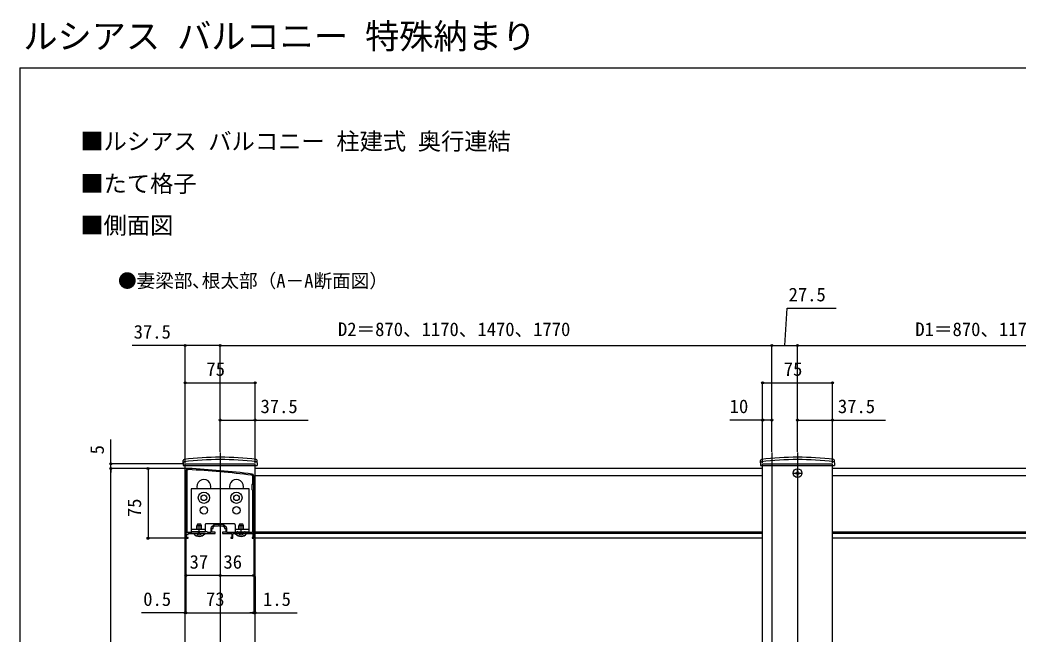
# Model space of a CAD drawing. Units: millimetres, scale not verified. Extents: x -875 to 875, y -1304 to 1297.
# Drawn here: x -875 to 197, y 638 to 1297 of the extents above; entities that cross this region are included whole.
import ezdxf
from ezdxf.enums import TextEntityAlignment as Align

# ---------------------------------------------------------------- set-up
doc = ezdxf.new("R2010")
doc.units = ezdxf.units.MM
doc.header["$LTSCALE"] = 8
for name, color, linetype in [('0-1_USER1', 3, 'Continuous'), ('0-2_YKK_11', 7, 'Continuous'), ('0-4_YKK_12', 2, 'Continuous'), ('0-5_YKK_13', 4, 'Continuous'), ('0-7_YKK_D', 6, 'Continuous'), ('0-8_YKK_ZWAK', 7, 'Continuous')]:
    doc.layers.add(name, color=color, linetype=linetype)
doc.styles.add('ＭＳ ゴシック', font='')
doc.styles.get('ＭＳ ゴシック').set_extended_font_data('MS Gothic')

msp = doc.modelspace()

# ---------------------------------------------------------------- linework, layer by layer
at = {"layer": '0-2_YKK_11'}
for p, q in [((-695.3, 747), (-695.3, 813.8)), ((-666.936, 755.061), (-669.761, 752.236)), ((-657.124, 755.5), (-665.876, 755.5)), ((-653.239, 752.236), (-656.064, 755.061))]:
    msp.add_line(p, q, dxfattribs=at)
for points in [[(-696.5, 813.8), (-696.5, 746.3), (-697, 745.8), (-697, 740.8), (-694.5, 740.8), (-694.5, 741.8), (-696, 741.8), (-696, 744.8), (-694.5, 744.8), (-694.5, 745.8), (-687.958, 745.8), (-687.775, 745.92), (-687.225, 745.92), (-687.042, 745.8), (-682.958, 745.8), (-682.775, 745.92), (-682.225, 745.92), (-682.042, 745.8), (-676.958, 745.8), (-676.775, 745.92), (-676.225, 745.92), (-676.042, 745.8), (-665.5, 745.8), (-665.5, 747.3), (-669, 747.3), (-669, 751.3), (-667.5, 751.3), (-667.5, 752.8), (-666, 754.3), (-661.958, 754.3), (-661.775, 754.42), (-661.225, 754.42), (-661.042, 754.3), (-657, 754.3), (-655.5, 752.8), (-655.5, 751.3), (-654, 751.3), (-654, 747.3), (-657.5, 747.3), (-657.5, 745.8)], [(-657.5, 745.8), (-647.5, 745.8), (-647.5, 741.8), (-648.5, 741.8), (-648.5, 740.8), (-646.5, 740.8), (-646.5, 745.8), (-637.958, 745.8), (-637.775, 745.92), (-637.225, 745.92), (-637.042, 745.8), (-625, 745.8), (-625, 742.092), (-625.25, 741.796), (-625.5, 741.5), (-625.5, 740.8), (-624, 740.8), (-624, 807.8)], [(-625.2, 807.8), (-625.2, 799.1), (-626, 798.3), (-626, 793.3), (-625.2, 792.5), (-625.2, 747), (-633.1, 747), (-633.1, 747.8), (-634, 747.8), (-634, 747), (-641, 747), (-641, 747.8), (-641.9, 747.8), (-641.9, 747), (-652.8, 747), (-652.8, 751.176)], [(-670.2, 751.176), (-670.2, 747), (-673.2, 747), (-674, 747.8), (-690, 747.8), (-690.8, 747), (-695.3, 747)]]:
    msp.add_lwpolyline(points, dxfattribs=at)
for centre, radius, start, end in [((-694.5, 813.8), 2, 86.9684, 180.00001), ((-694.5, 813.8), 0.8, 86.96839, 180.00001), ((-747.281, -182.799), 998.796, 83.01993, 86.96841), ((-747.281, -182.799), 999.996, 83.01993, 86.96841), ((-626, 807.8), 0.8, 0.00001, 83.01993), ((-626, 807.8), 2, 0.00001, 83.01993), ((-668.7, 751.176), 1.5, 134.99999, 179.99998), ((-665.876, 754), 1.5, 90.00002, 135.00001), ((-657.124, 754), 1.5, 44.99999, 89.99998), ((-654.3, 751.176), 1.5, 0.00002, 45.00001)]:
    msp.add_arc(centre, radius, start, end, dxfattribs=at)
at = {"layer": '0-4_YKK_12'}
for p, q in [((-660, 832.797), (-660, -103.2)), ((-67.5, 832.797), (-67.5, -103.2)), ((-40, 832.797), (-40, -103.2)), ((-622.5, 367.277), (-622.5, 820.8)), ((-622.5, 740.8), (-622.5, 815.8)), ((-77.5, 815.8), (-622.5, 815.8)), ((-77.5, 372.618), (-77.5, 820.8)), ((-77.5, 820.8), (-2.5, 820.8)), ((-77.5, 740.8), (-77.5, 815.8)), ((-2.5, 372.618), (-2.5, 820.8)), ((-2.5, 740.8), (-2.5, 815.8)), ((542.5, 815.8), (-2.5, 815.8)), ((-77.5, 807.8), (-622.5, 807.8)), ((542.5, 807.8), (-2.5, 807.8)), ((-77.5, 747.3), (-622.5, 747.3)), ((-77.5, 745.8), (-622.5, 745.8)), ((-77.5, 740.8), (-622.5, 740.8)), ((542.5, 747.3), (-2.5, 747.3)), ((542.5, 745.8), (-2.5, 745.8)), ((542.5, 740.8), (-2.5, 740.8))]:
    msp.add_line(p, q, dxfattribs=at)
msp.add_lwpolyline([(-697.5, -103.2), (-697.5, 820.8), (-622.5, 820.8)], dxfattribs=at)
for centre in [(-677.5, 796.3), (-642.5, 796.3)]:
    msp.add_arc(centre, 7.5, 340.52878, 199.47122, dxfattribs=at)
at = {"layer": '0-5_YKK_13'}
for p, q in [((-699.7, 821.8), (-699.653, 824.467)), ((-699.7, 821.8), (-699.648, 818.8)), ((-699.648, 818.8), (-620.352, 818.8)), ((-620.3, 821.8), (-620.352, 818.8)), ((-620.3, 821.8), (-620.347, 824.467)), ((-79.7, 821.8), (-79.653, 824.467)), ((-79.7, 821.8), (-79.648, 818.8)), ((-79.648, 818.8), (-0.352, 818.8)), ((-40, 805.7), (-40, 815.9)), ((-0.3, 821.8), (-0.352, 818.8)), ((-0.3, 821.8), (-0.347, 824.467)), ((-45.1, 810.8), (-34.9, 810.8)), ((-42.15, 811.15), (-42.15, 810.45)), ((-42.15, 811.15), (-40.85, 811.15)), ((-42.15, 810.45), (-40.85, 810.45)), ((-40.35, 812.95), (-39.65, 812.95)), ((-40.35, 812.95), (-40.35, 811.65)), ((-40.35, 809.95), (-40.35, 808.65)), ((-40.35, 808.65), (-39.65, 808.65)), ((-39.65, 812.95), (-39.65, 811.65)), ((-39.65, 809.95), (-39.65, 808.65)), ((-39.15, 811.15), (-37.85, 811.15)), ((-39.15, 810.45), (-37.85, 810.45)), ((-37.85, 811.15), (-37.85, 810.45)), ((-691, 750.7), (-676.25, 750.7)), ((-684.2, 755.8), (-685, 754.1)), ((-685, 750.7), (-685, 754.1)), ((-680, 754.1), (-685, 754.1)), ((-684.567, 750.7), (-684.567, 755.02)), ((-680.8, 755.8), (-684.2, 755.8)), ((-682.5, 742.3), (-682.5, 756.3)), ((-680, 754.1), (-680.8, 755.8)), ((-680.433, 750.7), (-680.433, 755.02)), ((-680, 750.7), (-680, 754.1)), ((-676.25, 755.3), (-676.25, 747.8)), ((-644.75, 756.3), (-675.25, 756.3)), ((-643.75, 750.7), (-629, 750.7)), ((-639.2, 755.8), (-640, 754.1)), ((-640, 750.7), (-640, 754.1)), ((-635, 754.1), (-640, 754.1)), ((-639.567, 750.7), (-639.567, 755.02)), ((-635.8, 755.8), (-639.2, 755.8)), ((-637.5, 742.3), (-637.5, 756.3)), ((-635, 754.1), (-635.8, 755.8)), ((-635.433, 750.7), (-635.433, 755.02)), ((-635, 750.7), (-635, 754.1)), ((-688.4, 745.8), (-676.6, 745.8)), ((-688.4, 745.552), (-688.4, 745.8)), ((-676.6, 745.552), (-688.4, 745.552)), ((-685, 743.217), (-683.645, 745.935)), ((-682.5, 746.544), (-683.645, 745.935)), ((-682.5, 746.544), (-681.355, 745.935)), ((-680, 743.217), (-681.355, 745.935)), ((-676.6, 745.552), (-676.6, 745.8)), ((-643.4, 745.8), (-631.6, 745.8)), ((-643.4, 745.552), (-643.4, 745.8)), ((-631.6, 745.552), (-643.4, 745.552)), ((-640, 747.2), (-640, 747.8)), ((-635, 747.2), (-640, 747.2)), ((-640, 747.2), (-639.927, 747)), ((-640, 743.217), (-638.645, 745.935)), ((-639.567, 747.2), (-639.609, 747)), ((-639.567, 747.2), (-639.567, 747.8)), ((-637.5, 746.544), (-638.645, 745.935)), ((-637.5, 746.544), (-636.355, 745.935)), ((-635, 743.217), (-636.355, 745.935)), ((-635.433, 747.2), (-635.433, 747.8)), ((-635.433, 747.2), (-635.391, 747)), ((-635, 747.2), (-635.073, 747)), ((-635, 747.2), (-635, 747.8)), ((-631.6, 745.552), (-631.6, 745.8))]:
    msp.add_line(p, q, dxfattribs=at)
for points in [[(-629, 747.8), (-629, 793.8), (-691, 793.8), (-691, 747.8), (-676.25, 747.8)], [(-643.75, 755.3), (-643.75, 747.8), (-629, 747.8)]]:
    msp.add_lwpolyline(points, dxfattribs=at)
for centre, radius in [((-40, 810.8), 4.75), ((-677.5, 784.3), 6), ((-677.5, 784.3), 3), ((-642.5, 784.3), 6), ((-642.5, 784.3), 3), ((-677.5, 770.8), 4), ((-642.5, 770.8), 4)]:
    msp.add_circle(centre, radius, dxfattribs=at)
for centre, radius, start, end in [((-698.654, 824.449), 1, 96.9597, 179), ((-660, 507.8), 317.528, 82.97773, 97.02227), ((-660, 507.8), 320, 83.0403, 96.9597), ((-621.346, 824.449), 1, 1, 83.0403), ((-78.654, 824.449), 1, 96.9597, 179), ((-40, 507.8), 317.528, 82.97773, 97.02227), ((-40, 507.8), 320, 83.0403, 96.9597), ((-1.346, 824.449), 1, 1, 83.0403), ((-698.697, 821.953), 1, 97.02227, 179), ((-621.303, 821.953), 1, 1, 82.97773), ((-78.697, 821.953), 1, 97.02227, 179), ((-1.303, 821.953), 1, 1, 82.97773), ((-40.85, 811.65), 0.5, 270, 0), ((-40.85, 809.95), 0.5, 0, 90), ((-39.15, 811.65), 0.5, 180, 270), ((-39.15, 809.95), 0.5, 90, 180), ((-675.25, 755.3), 1, 90, 180), ((-644.75, 755.3), 1, 0, 90), ((-682.5, 750.5), 7.7, 219.98312, 320.01688), ((-637.5, 750.5), 7.7, 219.98312, 320.01688)]:
    msp.add_arc(centre, radius, start, end, dxfattribs=at)
at = {"layer": '0-7_YKK_D'}
for p, q in [((-697.5, 821.8), (-697.5, 948.8)), ((-660, 833.797), (-660, 948.8)), ((-660, 833.797), (-660, 948.8)), ((-660, 947.8), (-67.5, 947.8)), ((-67.5, 833.797), (-67.5, 948.8)), ((-67.5, 837.797), (-67.5, 948.8)), ((-67.5, 947.8), (-40, 947.8)), ((-40, 833.797), (-40, 948.8)), ((-40, 833.797), (-40, 948.8)), ((-40, 947.8), (552.5, 947.8)), ((-697.5, 821.8), (-697.5, 908.8)), ((-697.5, 907.8), (-622.5, 907.8)), ((-622.5, 821.8), (-622.5, 908.8)), ((-77.5, 821.8), (-77.5, 908.8)), ((-77.5, 907.8), (-2.5, 907.8)), ((-2.5, 821.8), (-2.5, 908.8)), ((-660, 833.797), (-660, 868.8)), ((-622.5, 821.8), (-622.5, 868.8)), ((-77.5, 821.8), (-77.5, 868.8)), ((-67.5, 837.797), (-67.5, 868.8)), ((-40, 833.797), (-40, 868.8)), ((-2.5, 821.8), (-2.5, 868.8)), ((-777.5, 820.8), (-777.5, 846.991)), ((-698.5, 820.8), (-778.5, 820.8)), ((-695.5, 815.8), (-778.5, 815.8)), ((-707.5, 815.797), (-778.5, 815.797)), ((-777.5, 815.797), (-777.5, 820.8)), ((-777.5, 390.8), (-777.5, 815.8)), ((-777.5, 815.797), (-777.5, 811.497)), ((-695.5, 815.8), (-738.5, 815.8)), ((-737.5, 815.8), (-737.5, 740.8)), ((-697.7, 740.8), (-738.5, 740.8)), ((-697, 740.1), (-697, 699.8)), ((-697, 740.1), (-697, 659.8)), ((-697, 740.1), (-697, 659.8)), ((-624, 740.1), (-624, 699.8)), ((-624, 740.1), (-624, 659.8)), ((-624, 740.1), (-624, 659.8)), ((-660, 719.8), (-660, 699.8)), ((-660, 719.8), (-660, 699.8)), ((-697.5, 699.8), (-697.5, 659.8)), ((-660, 700.8), (-697, 700.8)), ((-660, 700.8), (-624, 700.8)), ((-622.5, 699.8), (-622.5, 659.8)), ((-697.5, 660.8), (-744.6, 660.8)), ((-697, 660.8), (-697.5, 660.8)), ((-697, 660.8), (-692.7, 660.8)), ((-697, 660.8), (-624, 660.8)), ((-624, 660.8), (-628.3, 660.8)), ((-624, 660.8), (-622.5, 660.8)), ((-622.5, 660.8), (-577.445, 660.8))]:
    msp.add_line(p, q, dxfattribs=at)
for points in [[(-53.75, 947.8), (-51.13, 987.8), (1.461, 987.8)], [(-660, 947.8), (-697.5, 947.8), (-754.391, 947.8)], [(-660, 867.8), (-622.5, 867.8), (-565.609, 867.8)], [(-67.5, 867.8), (-77.5, 867.8), (-112.8, 867.8)], [(-40, 867.8), (-2.5, 867.8), (54.391, 867.8)]]:
    msp.add_lwpolyline(points, dxfattribs=at)
for centre in [(-697.5, 947.8), (-660, 947.8), (-660, 947.8), (-67.5, 947.8), (-67.5, 947.8), (-40, 947.8), (-40, 947.8), (-697.5, 907.8), (-622.5, 907.8), (-77.5, 907.8), (-2.5, 907.8), (-660, 867.8), (-622.5, 867.8), (-77.5, 867.8), (-67.5, 867.8), (-40, 867.8), (-2.5, 867.8), (-777.5, 820.8), (-777.5, 815.8), (-777.5, 815.797), (-737.5, 815.8), (-737.5, 740.8), (-697, 700.8), (-660, 700.8), (-660, 700.8), (-624, 700.8), (-697.5, 660.8), (-697, 660.8), (-697, 660.8), (-624, 660.8), (-624, 660.8), (-622.5, 660.8)]:
    msp.add_circle(centre, 1.075, dxfattribs=at)
at = {"layer": '0-8_YKK_ZWAK'}
for q in [(-875, -1304.2), (875, 1245.8)]:
    msp.add_line((-875, 1245.8), q, dxfattribs=at)

# ---------------------------------------------------------------- texts
at = {"layer": '0-1_USER1', "style": 'ＭＳ ゴシック'}
for s, height, p in [('ルシアス バルコニー 特殊納まり', 26.91, (-871.336, 1258.388)), ('■ルシアス バルコニー 柱建式 奥行連結', 18.33, (-810.256, 1152.351)), ('■たて格子', 18.33, (-810.256, 1106.925)), ('■側面図', 18.33, (-810.256, 1062.067)), ('●妻梁部､根太部（A－A断面図）', 14.66, (-769.727, 1005.527))]:
    msp.add_text(s, height=height, dxfattribs=at).set_placement(p, align=Align.BOTTOM_LEFT)
at = {"layer": '0-7_YKK_D', "style": 'ＭＳ ゴシック'}
for s, p in [('27.5', (-49.607, 990.8)), ('37.5', (-752.868, 950.8)), ('D2＝870、1170、1470、1770', (-533.523, 953.527)), ('D1＝870、1170、1470、1770', (86.477, 953.527)), ('75', (-674.773, 910.8)), ('75', (-54.773, 910.8)), ('37.5', (-616.677, 870.8)), ('10', (-112.868, 870.8)), ('37.5', (3.323, 870.8)), ('37', (-692.875, 703.8)), ('36', (-656.489, 703.8)), ('0.5', (-742.623, 663.8)), ('73', (-675.273, 663.8)), ('1.5', (-613.968, 663.8))]:
    msp.add_text(s, height=14.66, dxfattribs=at).set_placement(p, align=Align.BOTTOM_LEFT)
for s, p in [('5', (-780.5, 830.923)), ('75', (-740.5, 763.527))]:
    msp.add_text(s, height=14.66, rotation=90, dxfattribs=at).set_placement(p, align=Align.BOTTOM_LEFT)

doc.saveas('drawing.dxf')
